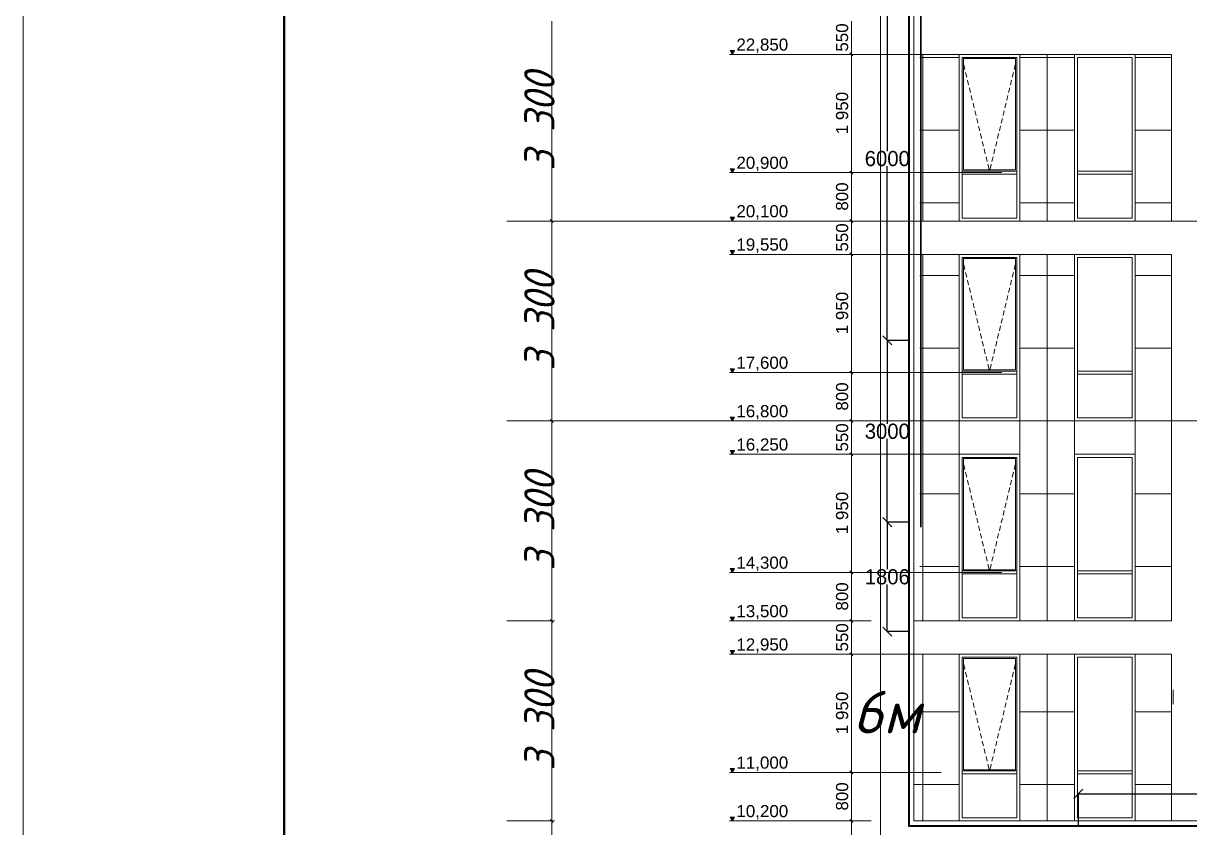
# Model space of a CAD drawing. Header units: millimetres. Extents: x 1499747 to 4230374, y -28481 to 441852.
# Drawn here: x 2684527 to 2703763, y 169373 to 182648 of the extents above; entities that cross this region are included whole.
import ezdxf
from ezdxf.enums import TextEntityAlignment as Align
from ezdxf.xclip import XClip

# ---------------------------------------------------------------- set-up
doc = ezdxf.new("R2010")
doc.units = ezdxf.units.MM
doc.header["$MEASUREMENT"] = 0
doc.header["$XCLIPFRAME"] = 0
doc.layers.add('0_ANNOT_Dimensions', color=7, linetype='Continuous')
for name, color, linetype, lineweight in [('1 Фасад_42_Витражные окна_Ном._пера__1_Ном._пера__7', 7, 'Continuous', 18), ('1 Фасад_42_Витражные окна_Ном._пера__20_Ном._пера__1', 1, 'Continuous', 18), ('1 Фасад_42_Витражные окна_Ном._пера__92_Ном._пера__233', 233, 'Continuous', 18), ('1 Фасад_42_Выступы_Ном._пера__1_Ном._пера__7', 7, 'Continuous', 18), ('1 Фасад_42_Отделка керамика_Ном._пера__1_Ном._пера__7', 7, 'Continuous', 18), ('1 Фасад_42_Размер - ГКЛ перегородки_Ном._пера__5_Ном._пера__5', 5, 'Continuous', 18), ('1 Фасад_42_Размер - Общий_Ном._пера__1_Ном._пера__7', 7, 'Continuous', 18), ('1 Фасад_42_Сетка кладки_Ном._пера__5_Ном._пера__5', 5, 'Continuous', 18), ('1 Фасад_42_Сетка кладки_Ном._пера__62_Ном._пера__253', 252, 'Continuous', 18), ('Кабель 2х6 mm', 150, 'Continuous', 30)]:
    doc.layers.add(name, color=color, linetype=linetype, lineweight=lineweight)
doc.styles.add('СГЕНЕРИР_СТИЛЬ_1', font='')
doc.styles.add('СГЕНЕРИР_СТИЛЬ_2', font='arial.ttf')
doc.styles.add('СПДС', font='isocpeur.ttf', dxfattribs={"width": 0.9})
doc.styles.add('Текст', font='isocpeui.ttf')
doc.styles.get('СГЕНЕРИР_СТИЛЬ_1').set_extended_font_data('GOST Common', italic=True)
doc.dimstyles.get("Standard").update_dxf_attribs({"dimtxt": 0.18, "dimasz": 0.18, "dimexe": 0.18, "dimexo": 0.0625, "dimgap": 0.09, "dimtad": 0, "dimtih": 1, "dimtoh": 1, "dimdec": 4, "dimzin": 0, "dimdsep": 46, "dimtxsty": 'Standard', "dimcen": 0.09, "dimadec": 0, "dimazin": 0, "dimtfac": 1, "dimtdec": 4, "dimtofl": 0, "dimtmove": 0, "dimatfit": 3, "dimfxl": 1, "dimtolj": 1, "dimtzin": 0, "dimarcsym": 0})

# ---------------------------------------------------------------- blocks, each defined once
blk = doc.blocks.new('Чертеж_5_42', base_point=(1557140, 9891))
at = {"layer": '1 Фасад_42_Размер - Общий_Ном._пера__1_Ном._пера__7', "linetype": 'Continuous', "true_color": 0x939598}
for points in [[(1502498, 32741), (1502535, 32804), (1502462, 32804)], [(1502498, 30791), (1502535, 30854), (1502462, 30854)], [(1502498, 29991), (1502535, 30054), (1502462, 30054)], [(1502498, 29441), (1502535, 29504), (1502462, 29504)], [(1502498, 27491), (1502535, 27554), (1502462, 27554)], [(1502498, 26691), (1502535, 26754), (1502462, 26754)], [(1502498, 26141), (1502535, 26204), (1502462, 26204)], [(1502498, 24191), (1502535, 24254), (1502462, 24254)], [(1502498, 23391), (1502535, 23454), (1502462, 23454)], [(1502498, 22841), (1502535, 22904), (1502462, 22904)], [(1502498, 20891), (1502535, 20954), (1502462, 20954)], [(1502498, 20091), (1502535, 20154), (1502462, 20154)]]:
    blk.add_hatch(color=252, dxfattribs=at).paths.add_polyline_path(points)
at = {"layer": '1 Фасад_42_Витражные окна_Ном._пера__1_Ном._пера__7', "color": 252, "linetype": 'Continuous', "true_color": 0x939598}
for p, q in [((1506291, 32391), (1506291, 32691)), ((1506291, 32691), (1506741, 32691)), ((1506311, 32671), (1506311, 30836)), ((1507171, 32671), (1506311, 32671)), ((1506741, 32691), (1507191, 32691)), ((1507171, 30836), (1507171, 32671)), ((1507191, 32391), (1507191, 32691)), ((1508191, 32391), (1508191, 32691)), ((1508191, 32691), (1508641, 32691)), ((1508641, 32691), (1509091, 32691)), ((1509091, 32391), (1509091, 32691)), ((1506291, 30991), (1506291, 32391)), ((1507191, 30991), (1507191, 32391)), ((1508191, 30991), (1508191, 32391)), ((1509091, 30991), (1509091, 32391)), ((1506291, 30816), (1506291, 30991)), ((1507191, 30816), (1507191, 30991)), ((1508191, 30816), (1508191, 30991)), ((1509091, 30816), (1509091, 30991)), ((1506291, 30791), (1506291, 30816)), ((1506741, 30816), (1506291, 30816)), ((1506291, 30766), (1506291, 30791)), ((1506311, 30836), (1507171, 30836)), ((1507191, 30816), (1506741, 30816)), ((1507191, 30791), (1507191, 30816)), ((1507191, 30766), (1507191, 30791)), ((1508191, 30791), (1508191, 30816)), ((1508641, 30816), (1508191, 30816)), ((1508191, 30766), (1508191, 30791)), ((1509091, 30816), (1508641, 30816)), ((1509091, 30791), (1509091, 30816)), ((1509091, 30766), (1509091, 30791)), ((1506291, 30041), (1506291, 30766)), ((1506741, 30766), (1506291, 30766)), ((1507191, 30766), (1506741, 30766)), ((1507191, 30041), (1507191, 30766)), ((1508191, 30041), (1508191, 30766)), ((1508641, 30766), (1508191, 30766)), ((1509091, 30766), (1508641, 30766)), ((1509091, 30041), (1509091, 30766)), ((1506741, 30041), (1506291, 30041)), ((1507191, 30041), (1506741, 30041)), ((1508641, 30041), (1508191, 30041)), ((1509091, 30041), (1508641, 30041)), ((1506291, 29091), (1506291, 29391)), ((1506291, 29391), (1506741, 29391)), ((1506311, 29371), (1506311, 27536)), ((1507171, 29371), (1506311, 29371)), ((1506741, 29391), (1507191, 29391)), ((1507171, 27536), (1507171, 29371)), ((1507191, 29091), (1507191, 29391)), ((1508191, 29091), (1508191, 29391)), ((1508191, 29391), (1508641, 29391)), ((1508641, 29391), (1509091, 29391)), ((1509091, 29091), (1509091, 29391)), ((1506291, 27691), (1506291, 29091)), ((1507191, 27691), (1507191, 29091)), ((1508191, 27691), (1508191, 29091)), ((1509091, 27691), (1509091, 29091)), ((1506291, 27516), (1506291, 27691)), ((1506291, 27491), (1506291, 27516)), ((1506741, 27516), (1506291, 27516)), ((1506311, 27536), (1507171, 27536)), ((1507191, 27516), (1506741, 27516)), ((1507191, 27516), (1507191, 27691)), ((1507191, 27491), (1507191, 27516)), ((1508191, 27516), (1508191, 27691)), ((1508191, 27491), (1508191, 27516)), ((1508641, 27516), (1508191, 27516)), ((1509091, 27516), (1508641, 27516)), ((1509091, 27516), (1509091, 27691)), ((1509091, 27491), (1509091, 27516)), ((1506291, 27466), (1506291, 27491)), ((1506291, 26741), (1506291, 27466)), ((1506741, 27466), (1506291, 27466)), ((1507191, 27466), (1506741, 27466)), ((1507191, 27466), (1507191, 27491)), ((1507191, 26741), (1507191, 27466)), ((1508191, 27466), (1508191, 27491)), ((1508191, 26741), (1508191, 27466)), ((1508641, 27466), (1508191, 27466)), ((1509091, 27466), (1508641, 27466)), ((1509091, 27466), (1509091, 27491)), ((1509091, 26741), (1509091, 27466)), ((1506741, 26741), (1506291, 26741)), ((1507191, 26741), (1506741, 26741)), ((1508641, 26741), (1508191, 26741)), ((1509091, 26741), (1508641, 26741)), ((1506291, 25791), (1506291, 26091)), ((1506291, 26091), (1506741, 26091)), ((1506311, 26071), (1506311, 24236)), ((1507171, 26071), (1506311, 26071)), ((1506741, 26091), (1507191, 26091)), ((1507171, 24236), (1507171, 26071)), ((1507191, 25791), (1507191, 26091)), ((1508191, 25791), (1508191, 26091)), ((1508191, 26091), (1508641, 26091)), ((1508641, 26091), (1509091, 26091)), ((1509091, 25791), (1509091, 26091)), ((1506291, 24391), (1506291, 25791)), ((1507191, 24391), (1507191, 25791)), ((1508191, 24391), (1508191, 25791)), ((1509091, 24391), (1509091, 25791)), ((1506291, 24216), (1506291, 24391)), ((1507191, 24216), (1507191, 24391)), ((1508191, 24216), (1508191, 24391)), ((1509091, 24216), (1509091, 24391)), ((1506291, 24191), (1506291, 24216)), ((1506741, 24216), (1506291, 24216)), ((1506291, 24166), (1506291, 24191)), ((1506291, 23441), (1506291, 24166)), ((1506741, 24166), (1506291, 24166)), ((1506311, 24236), (1507171, 24236)), ((1507191, 24216), (1506741, 24216)), ((1507191, 24166), (1506741, 24166)), ((1507191, 24191), (1507191, 24216)), ((1507191, 24166), (1507191, 24191)), ((1507191, 23441), (1507191, 24166)), ((1508191, 24191), (1508191, 24216)), ((1508641, 24216), (1508191, 24216)), ((1508191, 24166), (1508191, 24191)), ((1508191, 23441), (1508191, 24166)), ((1508641, 24166), (1508191, 24166)), ((1509091, 24216), (1508641, 24216)), ((1509091, 24166), (1508641, 24166)), ((1509091, 24191), (1509091, 24216)), ((1509091, 24166), (1509091, 24191)), ((1509091, 23441), (1509091, 24166)), ((1506741, 23441), (1506291, 23441)), ((1507191, 23441), (1506741, 23441)), ((1508641, 23441), (1508191, 23441)), ((1509091, 23441), (1508641, 23441)), ((1506291, 22491), (1506291, 22791)), ((1506291, 22791), (1506741, 22791)), ((1506311, 22771), (1506311, 20936)), ((1507171, 22771), (1506311, 22771)), ((1506741, 22791), (1507191, 22791)), ((1507171, 20936), (1507171, 22771)), ((1507191, 22491), (1507191, 22791)), ((1508191, 22491), (1508191, 22791)), ((1508191, 22791), (1508641, 22791)), ((1508641, 22791), (1509091, 22791)), ((1509091, 22491), (1509091, 22791)), ((1506291, 21091), (1506291, 22491)), ((1507191, 21091), (1507191, 22491)), ((1508191, 21091), (1508191, 22491)), ((1509091, 21091), (1509091, 22491)), ((1506291, 20916), (1506291, 21091)), ((1507191, 20916), (1507191, 21091)), ((1508191, 20916), (1508191, 21091)), ((1509091, 20916), (1509091, 21091)), ((1506291, 20891), (1506291, 20916)), ((1506741, 20916), (1506291, 20916)), ((1506291, 20866), (1506291, 20891)), ((1506291, 20141), (1506291, 20866)), ((1506741, 20866), (1506291, 20866)), ((1506311, 20936), (1507171, 20936)), ((1507191, 20916), (1506741, 20916)), ((1507191, 20866), (1506741, 20866)), ((1507191, 20891), (1507191, 20916)), ((1507191, 20866), (1507191, 20891)), ((1507191, 20141), (1507191, 20866)), ((1508191, 20891), (1508191, 20916)), ((1508641, 20916), (1508191, 20916)), ((1508191, 20866), (1508191, 20891)), ((1508191, 20141), (1508191, 20866)), ((1508641, 20866), (1508191, 20866)), ((1509091, 20916), (1508641, 20916)), ((1509091, 20866), (1508641, 20866)), ((1509091, 20891), (1509091, 20916)), ((1509091, 20866), (1509091, 20891)), ((1509091, 20141), (1509091, 20866)), ((1506741, 20141), (1506291, 20141)), ((1507191, 20141), (1506741, 20141)), ((1508641, 20141), (1508191, 20141)), ((1509091, 20141), (1508641, 20141))]:
    blk.add_line(p, q, dxfattribs=at)
at = {"layer": '1 Фасад_42_Витражные окна_Ном._пера__20_Ном._пера__1', "color": 252, "linetype": 'Continuous', "true_color": 0x939598}
blk.add_line((1509768, 22255), (1509768, 22019), dxfattribs=at)
at = {"layer": '1 Фасад_42_Витражные окна_Ном._пера__92_Ном._пера__233', "color": 252, "linetype": 'Continuous', "true_color": 0x939598}
for p, q in [((1506317, 32570), (1506335, 32492)), ((1507166, 32570), (1507147, 32492)), ((1506347, 32444), (1506366, 32366)), ((1507135, 32444), (1507116, 32366)), ((1506378, 32317), (1506396, 32239)), ((1506408, 32191), (1506427, 32113)), ((1507074, 32191), (1507055, 32113)), ((1507105, 32317), (1507086, 32239)), ((1506439, 32064), (1506457, 31987)), ((1506469, 31938), (1506488, 31860)), ((1507013, 31938), (1506994, 31860)), ((1507044, 32064), (1507025, 31987)), ((1506500, 31812), (1506518, 31734)), ((1506983, 31812), (1506964, 31734)), ((1506530, 31685), (1506549, 31608)), ((1506561, 31559), (1506579, 31481)), ((1506922, 31559), (1506903, 31481)), ((1506952, 31685), (1506933, 31608)), ((1506591, 31433), (1506610, 31355)), ((1506891, 31433), (1506872, 31355)), ((1506622, 31306), (1506640, 31228)), ((1506652, 31180), (1506671, 31102)), ((1506830, 31180), (1506811, 31102)), ((1506861, 31306), (1506842, 31228)), ((1506683, 31053), (1506701, 30976)), ((1506800, 31053), (1506781, 30976)), ((1506713, 30927), (1506722, 30889)), ((1506722, 30889), (1506735, 30836)), ((1506760, 30889), (1506747, 30836)), ((1506769, 30927), (1506760, 30889)), ((1506317, 29270), (1506335, 29192)), ((1507166, 29270), (1507147, 29192)), ((1506347, 29144), (1506366, 29066)), ((1507135, 29144), (1507116, 29066)), ((1506378, 29017), (1506396, 28939)), ((1506408, 28891), (1506427, 28813)), ((1507074, 28891), (1507055, 28813)), ((1507105, 29017), (1507086, 28939)), ((1506439, 28764), (1506457, 28687)), ((1507044, 28764), (1507025, 28687)), ((1506469, 28638), (1506488, 28560)), ((1506500, 28512), (1506518, 28434)), ((1506983, 28512), (1506964, 28434)), ((1507013, 28638), (1506994, 28560)), ((1506530, 28385), (1506549, 28308)), ((1506952, 28385), (1506933, 28308)), ((1506561, 28259), (1506579, 28181)), ((1506591, 28133), (1506610, 28055)), ((1506891, 28133), (1506872, 28055)), ((1506922, 28259), (1506903, 28181)), ((1506622, 28006), (1506640, 27928)), ((1506861, 28006), (1506842, 27928)), ((1506652, 27880), (1506671, 27802)), ((1506683, 27753), (1506701, 27676)), ((1506800, 27753), (1506781, 27676)), ((1506830, 27880), (1506811, 27802)), ((1506713, 27627), (1506722, 27589)), ((1506722, 27589), (1506735, 27536)), ((1506760, 27589), (1506747, 27536)), ((1506769, 27627), (1506760, 27589)), ((1506317, 25970), (1506335, 25892)), ((1507166, 25970), (1507147, 25892)), ((1506347, 25844), (1506366, 25766)), ((1507135, 25844), (1507116, 25766)), ((1506378, 25717), (1506396, 25639)), ((1506408, 25591), (1506427, 25513)), ((1507074, 25591), (1507055, 25513)), ((1507105, 25717), (1507086, 25639)), ((1506439, 25464), (1506457, 25387)), ((1507044, 25464), (1507025, 25387)), ((1506469, 25338), (1506488, 25260)), ((1506500, 25212), (1506518, 25134)), ((1506983, 25212), (1506964, 25134)), ((1507013, 25338), (1506994, 25260)), ((1506530, 25085), (1506549, 25008)), ((1506952, 25085), (1506933, 25008)), ((1506561, 24959), (1506579, 24881)), ((1506591, 24833), (1506610, 24755)), ((1506891, 24833), (1506872, 24755)), ((1506922, 24959), (1506903, 24881)), ((1506622, 24706), (1506640, 24628)), ((1506861, 24706), (1506842, 24628)), ((1506652, 24580), (1506671, 24502)), ((1506683, 24453), (1506701, 24376)), ((1506800, 24453), (1506781, 24376)), ((1506830, 24580), (1506811, 24502)), ((1506713, 24327), (1506722, 24289)), ((1506722, 24289), (1506735, 24236)), ((1506760, 24289), (1506747, 24236)), ((1506769, 24327), (1506760, 24289)), ((1506317, 22670), (1506335, 22592)), ((1506347, 22544), (1506366, 22466)), ((1507135, 22544), (1507116, 22466)), ((1507166, 22670), (1507147, 22592)), ((1506378, 22417), (1506396, 22339)), ((1507105, 22417), (1507086, 22339)), ((1506408, 22291), (1506427, 22213)), ((1506439, 22164), (1506457, 22087)), ((1507044, 22164), (1507025, 22087)), ((1507074, 22291), (1507055, 22213)), ((1506469, 22038), (1506488, 21960)), ((1507013, 22038), (1506994, 21960)), ((1506500, 21912), (1506518, 21834)), ((1506530, 21785), (1506549, 21708)), ((1506952, 21785), (1506933, 21708)), ((1506983, 21912), (1506964, 21834)), ((1506561, 21659), (1506579, 21581)), ((1506922, 21659), (1506903, 21581)), ((1506591, 21533), (1506610, 21455)), ((1506622, 21406), (1506640, 21328)), ((1506861, 21406), (1506842, 21328)), ((1506891, 21533), (1506872, 21455)), ((1506652, 21280), (1506671, 21202)), ((1506830, 21280), (1506811, 21202)), ((1506683, 21153), (1506701, 21076)), ((1506713, 21027), (1506722, 20989)), ((1506722, 20989), (1506735, 20936)), ((1506760, 20989), (1506747, 20936)), ((1506769, 21027), (1506760, 20989)), ((1506800, 21153), (1506781, 21076))]:
    blk.add_line(p, q, dxfattribs=at)
at = {"layer": '1 Фасад_42_Выступы_Ном._пера__1_Ном._пера__7', "color": 252, "linetype": 'Continuous', "true_color": 0x939598}
for p, q in [((1504940, 19541), (1504940, 46491)), ((1505490, 29991), (1505490, 32741)), ((1505490, 32741), (1509741, 32741)), ((1509741, 29991), (1509741, 32741)), ((1505490, 29991), (1509741, 29991)), ((1505490, 23391), (1505490, 29441)), ((1505490, 29441), (1509741, 29441)), ((1509741, 23391), (1509741, 29441)), ((1505490, 23391), (1509741, 23391)), ((1505490, 20091), (1505490, 22841)), ((1505490, 22841), (1509741, 22841)), ((1509741, 20091), (1509741, 22841)), ((1505490, 20091), (1509741, 20091))]:
    blk.add_line(p, q, dxfattribs=at)
at = {"layer": '1 Фасад_42_Отделка керамика_Ном._пера__1_Ном._пера__7', "color": 252, "linetype": 'Continuous', "true_color": 0x939598}
for p, q in [((1507241, 32741), (1507241, 29991)), ((1508141, 29991), (1508141, 32741)), ((1509141, 32741), (1509141, 29991)), ((1507241, 29441), (1507241, 26691)), ((1508141, 26691), (1508141, 29441)), ((1509141, 29441), (1509141, 26691)), ((1507241, 26691), (1506241, 26691)), ((1509141, 26691), (1508141, 26691)), ((1506241, 26141), (1507241, 26141)), ((1507241, 26141), (1507241, 23391)), ((1508141, 26141), (1509141, 26141)), ((1508141, 23391), (1508141, 26141)), ((1509141, 26141), (1509141, 23391)), ((1507241, 22841), (1507241, 20091)), ((1508141, 20091), (1508141, 22841)), ((1509141, 22841), (1509141, 20091))]:
    blk.add_line(p, q, dxfattribs=at)
at = {"layer": '1 Фасад_42_Размер - ГКЛ перегородки_Ном._пера__5_Ном._пера__5', "color": 252, "linetype": 'Continuous', "true_color": 0x939598}
for p, q in [((1499521, 29991), (1499521, 33291)), ((1499496, 30016), (1499546, 29966)), ((1499496, 30016), (1499546, 29966)), ((1499568, 29991), (1498778, 29991)), ((1499568, 29991), (1498778, 29991)), ((1499521, 26691), (1499521, 29991)), ((1499568, 26691), (1498778, 26691)), ((1499568, 26691), (1498778, 26691)), ((1499496, 26716), (1499546, 26666)), ((1499496, 26716), (1499546, 26666)), ((1499521, 23391), (1499521, 26691)), ((1499568, 23391), (1498778, 23391)), ((1499568, 23391), (1498778, 23391)), ((1499496, 23416), (1499546, 23366)), ((1499496, 23416), (1499546, 23366)), ((1499521, 20091), (1499521, 23391)), ((1499568, 20091), (1498778, 20091)), ((1499568, 20091), (1498778, 20091)), ((1499496, 20116), (1499546, 20066)), ((1499496, 20116), (1499546, 20066)), ((1499521, 15141), (1499521, 20091))]:
    blk.add_line(p, q, dxfattribs=at)
at = {"layer": '1 Фасад_42_Размер - Общий_Ном._пера__1_Ном._пера__7', "color": 252, "linetype": 'Continuous', "true_color": 0x939598}
for p, q in [((1504463, 32741), (1504463, 33291)), ((1502498, 32741), (1502452, 32741)), ((1502498, 32741), (1502462, 32804)), ((1502462, 32804), (1502535, 32804)), ((1502535, 32804), (1502498, 32741)), ((1502498, 32741), (1506941, 32741)), ((1506941, 32741), (1504416, 32741)), ((1506941, 32741), (1504416, 32741)), ((1504438, 32766), (1504488, 32716)), ((1504438, 32766), (1504488, 32716)), ((1504463, 30791), (1504463, 32741)), ((1502498, 30791), (1502452, 30791)), ((1502498, 30791), (1502462, 30854)), ((1502462, 30854), (1502535, 30854)), ((1502535, 30854), (1502498, 30791)), ((1502498, 30791), (1506941, 30791)), ((1506941, 30791), (1504416, 30791)), ((1506941, 30791), (1504416, 30791)), ((1504438, 30816), (1504488, 30766)), ((1504438, 30816), (1504488, 30766)), ((1504463, 29991), (1504463, 30791)), ((1502498, 29991), (1502462, 30054)), ((1502462, 30054), (1502535, 30054)), ((1502535, 30054), (1502498, 29991)), ((1504438, 30016), (1504488, 29966)), ((1504438, 30016), (1504488, 29966)), ((1502498, 29991), (1502452, 29991)), ((1502498, 29991), (1504790, 29991)), ((1504790, 29991), (1504416, 29991)), ((1504790, 29991), (1504416, 29991)), ((1504463, 29441), (1504463, 29991)), ((1502498, 29441), (1502452, 29441)), ((1502498, 29441), (1502462, 29504)), ((1502462, 29504), (1502535, 29504)), ((1502535, 29504), (1502498, 29441)), ((1502498, 29441), (1506941, 29441)), ((1506941, 29441), (1504416, 29441)), ((1506941, 29441), (1504416, 29441)), ((1504438, 29466), (1504488, 29416)), ((1504438, 29466), (1504488, 29416)), ((1504463, 27491), (1504463, 29441)), ((1502498, 27491), (1502462, 27554)), ((1502462, 27554), (1502535, 27554)), ((1502535, 27554), (1502498, 27491)), ((1504438, 27516), (1504488, 27466)), ((1504438, 27516), (1504488, 27466)), ((1502498, 27491), (1502452, 27491)), ((1502498, 27491), (1506941, 27491)), ((1506941, 27491), (1504416, 27491)), ((1506941, 27491), (1504416, 27491)), ((1504463, 26691), (1504463, 27491)), ((1502498, 26691), (1502462, 26754)), ((1502462, 26754), (1502535, 26754)), ((1502535, 26754), (1502498, 26691)), ((1502498, 26691), (1502452, 26691)), ((1502498, 26691), (1504790, 26691)), ((1504790, 26691), (1504416, 26691)), ((1504790, 26691), (1504416, 26691)), ((1504438, 26716), (1504488, 26666)), ((1504438, 26716), (1504488, 26666)), ((1504463, 26141), (1504463, 26691)), ((1502498, 26141), (1502462, 26204)), ((1502462, 26204), (1502535, 26204)), ((1502535, 26204), (1502498, 26141)), ((1504438, 26166), (1504488, 26116)), ((1504438, 26166), (1504488, 26116)), ((1502498, 26141), (1502452, 26141)), ((1502498, 26141), (1505941, 26141)), ((1506941, 26141), (1504416, 26141)), ((1506941, 26141), (1504416, 26141)), ((1504463, 24191), (1504463, 26141)), ((1502498, 24191), (1502462, 24254)), ((1502462, 24254), (1502535, 24254)), ((1502535, 24254), (1502498, 24191)), ((1502498, 24191), (1502452, 24191)), ((1502498, 24191), (1505941, 24191)), ((1506941, 24191), (1504416, 24191)), ((1506941, 24191), (1504416, 24191)), ((1504438, 24216), (1504488, 24166)), ((1504438, 24216), (1504488, 24166)), ((1504463, 23391), (1504463, 24191)), ((1502498, 23391), (1502452, 23391)), ((1502498, 23391), (1502462, 23454)), ((1502462, 23454), (1502535, 23454)), ((1502535, 23454), (1502498, 23391)), ((1502498, 23391), (1504790, 23391)), ((1504790, 23391), (1504416, 23391)), ((1504790, 23391), (1504416, 23391)), ((1504438, 23416), (1504488, 23366)), ((1504438, 23416), (1504488, 23366)), ((1504463, 22841), (1504463, 23391)), ((1502498, 22841), (1502462, 22904)), ((1502462, 22904), (1502535, 22904)), ((1502535, 22904), (1502498, 22841)), ((1502498, 22841), (1502452, 22841)), ((1502498, 22841), (1505941, 22841)), ((1505941, 22841), (1504416, 22841)), ((1505941, 22841), (1504416, 22841)), ((1504438, 22866), (1504488, 22816)), ((1504438, 22866), (1504488, 22816)), ((1504463, 20891), (1504463, 22841)), ((1502498, 20891), (1502452, 20891)), ((1502498, 20891), (1502462, 20954)), ((1502462, 20954), (1502535, 20954)), ((1502535, 20954), (1502498, 20891)), ((1502498, 20891), (1505941, 20891)), ((1505941, 20891), (1504416, 20891)), ((1505941, 20891), (1504416, 20891)), ((1504438, 20916), (1504488, 20866)), ((1504438, 20916), (1504488, 20866)), ((1504463, 20091), (1504463, 20891)), ((1502498, 20091), (1502452, 20091)), ((1502498, 20091), (1502462, 20154)), ((1502462, 20154), (1502535, 20154)), ((1502535, 20154), (1502498, 20091)), ((1502498, 20091), (1504790, 20091)), ((1504790, 20091), (1504416, 20091)), ((1504790, 20091), (1504416, 20091)), ((1504438, 20116), (1504488, 20066)), ((1504438, 20116), (1504488, 20066)), ((1504463, 19091), (1504463, 20091))]:
    blk.add_line(p, q, dxfattribs=at)
at = {"layer": '1 Фасад_42_Сетка кладки_Ном._пера__5_Ном._пера__5', "color": 252, "linetype": 'Continuous', "true_color": 0x939598}
for p, q in [((1529845, 29991), (1498778, 29991)), ((1529845, 29991), (1498778, 29991)), ((1529845, 26691), (1498778, 26691)), ((1529845, 26691), (1498778, 26691))]:
    blk.add_line(p, q, dxfattribs=at)
at = {"layer": '1 Фасад_42_Сетка кладки_Ном._пера__62_Ном._пера__253', "color": 252, "linetype": 'Continuous', "true_color": 0x939598}
for p, q in [((1505640, 32741), (1505640, 29991)), ((1506241, 32741), (1506241, 29991)), ((1507240, 32741), (1507240, 29991)), ((1507691, 32741), (1507691, 29991)), ((1508141, 32741), (1508141, 29991)), ((1509140, 32741), (1509140, 29991)), ((1506241, 32691), (1505590, 32691)), ((1507241, 32691), (1508141, 32691)), ((1509140, 32691), (1509141, 32691)), ((1509141, 32691), (1509741, 32691)), ((1506241, 31491), (1505590, 31491)), ((1507241, 31491), (1508141, 31491)), ((1509140, 31491), (1509141, 31491)), ((1509141, 31491), (1509741, 31491)), ((1506241, 30291), (1505590, 30291)), ((1507241, 30291), (1508141, 30291)), ((1509140, 30291), (1509141, 30291)), ((1509141, 30291), (1509741, 30291)), ((1505640, 29441), (1505640, 23391)), ((1506241, 29441), (1506241, 26691)), ((1507240, 29441), (1507240, 26691)), ((1507691, 29441), (1507691, 23391)), ((1508141, 29441), (1508141, 26691)), ((1509140, 29441), (1509140, 26691)), ((1506241, 29091), (1505590, 29091)), ((1507241, 29091), (1508141, 29091)), ((1509140, 29091), (1509141, 29091)), ((1509141, 29091), (1509741, 29091)), ((1506241, 27891), (1505590, 27891)), ((1507241, 27891), (1508141, 27891)), ((1509140, 27891), (1509141, 27891)), ((1509141, 27891), (1509741, 27891)), ((1506241, 26691), (1505590, 26691)), ((1506241, 26691), (1506241, 26141)), ((1507240, 26691), (1507240, 26141)), ((1507241, 26691), (1508141, 26691)), ((1508141, 26691), (1508141, 26141)), ((1509140, 26691), (1509140, 26141)), ((1509140, 26691), (1509741, 26691)), ((1506241, 26141), (1506241, 23391)), ((1507240, 26141), (1507240, 23391)), ((1508141, 26141), (1508141, 23391)), ((1509140, 26141), (1509140, 23391)), ((1506241, 25491), (1505590, 25491)), ((1507241, 25491), (1508141, 25491)), ((1509140, 25491), (1509141, 25491)), ((1509141, 25491), (1509741, 25491)), ((1506241, 24291), (1505590, 24291)), ((1507241, 24291), (1508141, 24291)), ((1509140, 24291), (1509141, 24291)), ((1509141, 24291), (1509741, 24291)), ((1505640, 22841), (1505640, 20091)), ((1506241, 22841), (1506241, 20091)), ((1507240, 22841), (1507240, 20091)), ((1507691, 22841), (1507691, 20091)), ((1508141, 22841), (1508141, 20091)), ((1509140, 22841), (1509140, 20091)), ((1506241, 21891), (1505490, 21891)), ((1507241, 21891), (1508141, 21891)), ((1509140, 21891), (1509141, 21891)), ((1509141, 21891), (1509741, 21891)), ((1506241, 20691), (1505490, 20691)), ((1507241, 20691), (1508141, 20691)), ((1509140, 20691), (1509141, 20691)), ((1509141, 20691), (1509741, 20691))]:
    blk.add_line(p, q, dxfattribs=at)
at = {"layer": '1 Фасад_42_Размер - ГКЛ перегородки_Ном._пера__5_Ном._пера__5', "color": 252, "linetype": 'Continuous', "true_color": 0x939598, "char_height": 500, "attachment_point": 7, "rotation": 90, "style": 'СГЕНЕРИР_СТИЛЬ_1'}
for insert in [(1499567, 30822), (1499567, 27522), (1499567, 24222), (1499567, 20922)]:
    blk.add_mtext('\\A1;{\\pql;\\fGOST Common|b0|i1|c204|p0;\\W1.000000;3\xa0300}', dxfattribs=dict(at, insert=insert))
at = {"layer": '1 Фасад_42_Размер - Общий_Ном._пера__1_Ном._пера__7', "color": 252, "linetype": 'Continuous', "true_color": 0x939598, "char_height": 200, "attachment_point": 7, "rotation": 90, "style": 'СГЕНЕРИР_СТИЛЬ_2'}
for s, insert in [('\\A1;{\\pql;\\fArial|b0|i0|c204|p0;\\W1.000000;550}', (1504411, 32787)), ('\\A1;{\\pql;\\fArial|b0|i0|c204|p0;\\W1.000000;1\xa0950}', (1504411, 31423)), ('\\A1;{\\pql;\\fArial|b0|i0|c204|p0;\\W1.000000;800}', (1504411, 30162)), ('\\A1;{\\pql;\\fArial|b0|i0|c204|p0;\\W1.000000;550}', (1504411, 29487)), ('\\A1;{\\pql;\\fArial|b0|i0|c204|p0;\\W1.000000;1\xa0950}', (1504411, 28123)), ('\\A1;{\\pql;\\fArial|b0|i0|c204|p0;\\W1.000000;800}', (1504411, 26862)), ('\\A1;{\\pql;\\fArial|b0|i0|c204|p0;\\W1.000000;550}', (1504411, 26187)), ('\\A1;{\\pql;\\fArial|b0|i0|c204|p0;\\W1.000000;1\xa0950}', (1504411, 24823)), ('\\A1;{\\pql;\\fArial|b0|i0|c204|p0;\\W1.000000;800}', (1504411, 23562)), ('\\A1;{\\pql;\\fArial|b0|i0|c204|p0;\\W1.000000;550}', (1504411, 22887)), ('\\A1;{\\pql;\\fArial|b0|i0|c204|p0;\\W1.000000;1\xa0950}', (1504411, 21523)), ('\\A1;{\\pql;\\fArial|b0|i0|c204|p0;\\W1.000000;800}', (1504411, 20262))]:
    blk.add_mtext(s, dxfattribs=dict(at, insert=insert))
at = {"layer": '1 Фасад_42_Размер - Общий_Ном._пера__1_Ном._пера__7', "color": 252, "linetype": 'Continuous', "true_color": 0x939598, "char_height": 200, "attachment_point": 7, "style": 'СГЕНЕРИР_СТИЛЬ_2'}
for s, insert in [('\\A1;{\\pql;\\fArial|b0|i0|c204|p0;\\W1.000000;22,850}', (1502566, 32766)), ('\\A1;{\\pql;\\fArial|b0|i0|c204|p0;\\W1.000000;20,900}', (1502566, 30816)), ('\\A1;{\\pql;\\fArial|b0|i0|c204|p0;\\W1.000000;20,100}', (1502566, 30016)), ('\\A1;{\\pql;\\fArial|b0|i0|c204|p0;\\W1.000000;19,550}', (1502566, 29466)), ('\\A1;{\\pql;\\fArial|b0|i0|c204|p0;\\W1.000000;17,600}', (1502566, 27516)), ('\\A1;{\\pql;\\fArial|b0|i0|c204|p0;\\W1.000000;16,800}', (1502566, 26716)), ('\\A1;{\\pql;\\fArial|b0|i0|c204|p0;\\W1.000000;16,250}', (1502566, 26166)), ('\\A1;{\\pql;\\fArial|b0|i0|c204|p0;\\W1.000000;14,300}', (1502566, 24216)), ('\\A1;{\\pql;\\fArial|b0|i0|c204|p0;\\W1.000000;13,500}', (1502566, 23416)), ('\\A1;{\\pql;\\fArial|b0|i0|c204|p0;\\W1.000000;12,950}', (1502566, 22866)), ('\\A1;{\\pql;\\fArial|b0|i0|c204|p0;\\W1.000000;11,000}', (1502566, 20916)), ('\\A1;{\\pql;\\fArial|b0|i0|c204|p0;\\W1.000000;10,200}', (1502566, 20116))]:
    blk.add_mtext(s, dxfattribs=dict(at, insert=insert))
blk = doc.blocks.new('_Oblique')
at = {"color": 0, "linetype": 'ByBlock', "lineweight": -2}
blk.add_line((-0.5, -0.5), (0.5, 0.5), dxfattribs=at)
blk = doc.blocks.new('*D579')
at = {"layer": '0_ANNOT_Dimensions', "color": 0, "lineweight": -2, "transparency": 16777216}
for p, q in [((2699131, 183414), (2698776, 183414)), ((2698776, 183414), (2698776, 180540)), ((2698776, 177414), (2698776, 180289)), ((2699131, 177414), (2698776, 177414))]:
    blk.add_line(p, q, dxfattribs=at)
at = {"layer": 'Defpoints', "color": 0, "lineweight": 30, "transparency": 16777216}
for p in [(2699132, 183414), (2698776, 177414), (2699132, 177414)]:
    blk.add_point(p, dxfattribs=at)
at = {"layer": '0_ANNOT_Dimensions', "color": 0, "lineweight": -2, "transparency": 16777216, "xscale": 150, "yscale": 150, "zscale": 150}
for p, rotation in [((2698776, 183414), 90), ((2698776, 177414), 270)]:
    blk.add_blockref('_Oblique', p, dxfattribs=dict(at, rotation=rotation))
at = {"layer": '0_ANNOT_Dimensions', "color": 0, "lineweight": 25, "transparency": 16777216, "insert": (2698776, 180414), "char_height": 250, "attachment_point": 5}
blk.add_mtext('\\A1;6000', dxfattribs=at)
blk = doc.blocks.new('*D580')
at = {"layer": '0_ANNOT_Dimensions', "color": 0, "lineweight": -2, "transparency": 16777216}
for p, q in [((2699131, 177414), (2698776, 177414)), ((2698776, 177414), (2698776, 176040)), ((2698776, 174414), (2698776, 175789)), ((2699131, 174414), (2698776, 174414))]:
    blk.add_line(p, q, dxfattribs=at)
at = {"layer": 'Defpoints', "color": 0, "lineweight": 30, "transparency": 16777216}
for p in [(2699132, 177414), (2698776, 174414), (2699132, 174414)]:
    blk.add_point(p, dxfattribs=at)
at = {"layer": '0_ANNOT_Dimensions', "color": 0, "lineweight": -2, "transparency": 16777216, "xscale": 150, "yscale": 150, "zscale": 150}
for p, rotation in [((2698776, 177414), 90), ((2698776, 174414), 270)]:
    blk.add_blockref('_Oblique', p, dxfattribs=dict(at, rotation=rotation))
at = {"layer": '0_ANNOT_Dimensions', "color": 0, "lineweight": 25, "transparency": 16777216, "insert": (2698776, 175914), "char_height": 250, "attachment_point": 5}
blk.add_mtext('\\A1;3000', dxfattribs=at)
blk = doc.blocks.new('*D551')
at = {"layer": '0_ANNOT_Dimensions', "color": 0, "lineweight": -2, "transparency": 16777216}
for p, q in [((2701927, 169404), (2701927, 169931)), ((2701927, 169931), (2704531, 169931)), ((2707927, 169931), (2705323, 169931)), ((2707927, 169404), (2707927, 169931))]:
    blk.add_line(p, q, dxfattribs=at)
at = {"layer": 'Defpoints', "color": 0, "lineweight": 30, "transparency": 16777216}
for p in [(2707927, 169931), (2701927, 169404), (2707927, 169404)]:
    blk.add_point(p, dxfattribs=at)
at = {"layer": '0_ANNOT_Dimensions', "color": 0, "lineweight": -2, "transparency": 16777216, "xscale": 150, "yscale": 150, "zscale": 150, "rotation": 180}
blk.add_blockref('_Oblique', (2701927, 169931), dxfattribs=at)
at = {"layer": '0_ANNOT_Dimensions', "color": 0, "lineweight": -2, "transparency": 16777216, "xscale": 150, "yscale": 150, "zscale": 150}
blk.add_blockref('_Oblique', (2707927, 169931), dxfattribs=at)
at = {"layer": '0_ANNOT_Dimensions', "color": 0, "lineweight": 25, "transparency": 16777216, "insert": (2704927, 169931), "char_height": 250, "attachment_point": 5}
blk.add_mtext('\\A1;6000', dxfattribs=at)
blk = doc.blocks.new('*D552')
at = {"layer": '0_ANNOT_Dimensions', "color": 0, "lineweight": -2, "transparency": 16777216}
for p, q in [((2699131, 174414), (2698776, 174414)), ((2698776, 174414), (2698776, 173637)), ((2698776, 172609), (2698776, 173386)), ((2699131, 172609), (2698776, 172609))]:
    blk.add_line(p, q, dxfattribs=at)
at = {"layer": 'Defpoints', "color": 0, "lineweight": 30, "transparency": 16777216}
for p in [(2699132, 174414), (2698776, 172609), (2699132, 172609)]:
    blk.add_point(p, dxfattribs=at)
at = {"layer": '0_ANNOT_Dimensions', "color": 0, "lineweight": -2, "transparency": 16777216, "xscale": 150, "yscale": 150, "zscale": 150}
for p, rotation in [((2698776, 174414), 90), ((2698776, 172609), 270)]:
    blk.add_blockref('_Oblique', p, dxfattribs=dict(at, rotation=rotation))
at = {"layer": '0_ANNOT_Dimensions', "color": 0, "lineweight": 25, "transparency": 16777216, "insert": (2698776, 173512), "char_height": 250, "attachment_point": 5}
blk.add_mtext('\\A1;1806', dxfattribs=at)
blk = doc.blocks.new('*U32')
at = {"lineweight": 0}
blk.add_lwpolyline([(-415, -5), (5, -5), (5, 292), (-415, 292)], close=True, dxfattribs=at)
at = {"color": 0, "linetype": 'Continuous', "lineweight": 50}
blk.add_lwpolyline([(-395, 287), (0, 287), (0, 0), (-395, 0)], close=True, dxfattribs=at)
at = {"style": 'СПДС'}
for tag, p in [('ШИФР_ПРОЕКТА_ЛИСТ2', (-65, 7.5)), ('ЛИСТ_второй', (-5, 5))]:
    blk.add_attdef(tag, text='', height=2.5, dxfattribs=at).set_placement(p, align=Align.MIDDLE_CENTER)

msp = doc.modelspace()

# ---------------------------------------------------------------- block references
at = {"layer": 'Кабель 2х6 mm', "lineweight": 35}
ref = msp.add_blockref('Чертеж_5_42', (2750861.57013, 159284.39347), dxfattribs=at)
XClip(ref).set_block_clipping_path([(1496000, -1299.0576434789), (1580000, 60181.6414690267)])

# ---------------------------------------------------------------- next in the draw order: linework, layer by layer
msp.add_lwpolyline([(2699330.45666, 204734.31515), (2699330.45666, 174334.28309)], dxfattribs=at)
at = {"layer": 'Кабель 2х6 mm', "lineweight": 30}
for points in [[(2699131.52896, 195414.43262), (2699131.52896, 174414.43262)], [(2713927.3421, 169404.39347), (2699131.52896, 169404.39347), (2699131.52896, 174414.43262)]]:
    msp.add_lwpolyline(points, dxfattribs=at)
at = {"layer": 'Кабель 2х6 mm', "color": 18, "lineweight": 20, "true_color": 0x000000}
msp.add_lwpolyline([(2699211.56811, 195334.39347), (2722361.57012, 195334.39347), (2722361.57012, 169484.39347), (2699211.56811, 169484.39347)], close=True, dxfattribs=at)
at = {"layer": 'Кабель 2х6 mm', "color": 219, "lineweight": 40, "true_color": 0x642165}
msp.add_lwpolyline([(2699131.52896, 183414.43262), (2699131.52896, 177414.43262)], dxfattribs=at)
at = {"layer": 'Кабель 2х6 mm', "color": 9, "lineweight": 40, "true_color": 0xd19cc7}
msp.add_lwpolyline([(2699131.52896, 177414.43262), (2699131.52896, 174414.43262)], dxfattribs=at)
at = {"layer": 'Кабель 2х6 mm', "color": 11, "lineweight": 40, "true_color": 0xf27172}
for points in [[(2699131.52896, 174414.43262), (2699131.52896, 172608.58037)], [(2701927.3421, 169404.39347), (2707927.3421, 169404.39347)]]:
    msp.add_lwpolyline(points, dxfattribs=at)
at = {"layer": 'Кабель 2х6 mm', "color": 244, "lineweight": 40, "true_color": 0x991b1e}
msp.add_lwpolyline([(2699131.52896, 172608.58037), (2699131.52896, 169404.39347), (2701927.3421, 169404.39347)], dxfattribs=at)

# ---------------------------------------------------------------- next in the draw order: block references
at = {"lineweight": 0, "xscale": 215.0767254341117, "yscale": 215.0767254341117, "zscale": 215.0767254341117}
msp.add_blockref('*U32', (2773783.62273, 147650.01313), dxfattribs=at)

# ---------------------------------------------------------------- next in the draw order: texts
at = {"color": 18, "lineweight": 50, "true_color": 0x000000, "insert": (2698202.06046, 171629.6742), "char_height": 700, "width": 12874.2351114, "attachment_point": 1, "style": 'Текст'}
msp.add_mtext('6м', dxfattribs=at)

# ---------------------------------------------------------------- next in the draw order: dimensions: what is measured, and where the dimension line sits
at = {"layer": '0_ANNOT_Dimensions', "lineweight": 25}
for base, p1, p2, picture, middle in [((2698775.71719, 177414.43262), (2699131.52896, 183414.47177), (2699131.52896, 177414.43262), '*D579', (2698775.71719, 180414.45219)), ((2698775.71719, 174414.43262), (2699131.52896, 177414.47177), (2699131.52896, 174414.43262), '*D580', (2698775.71719, 175914.45219)), ((2698775.71719, 172608.58037), (2699131.52896, 174414.43262), (2699131.52896, 172608.58037), '*D552', (2698775.71719, 173511.50649))]:
    dim = msp.add_linear_dim(base=base, p1=p1, p2=p2, angle=90, dimstyle='Standard', override={"dimtxt": 250, "dimasz": 150, "dimdec": 0, "dimblk1": 'Oblique', "dimblk2": 'Oblique', "dimsah": 1}, dxfattribs=at)
    dim.commit()
    dim.dimension.update_dxf_attribs({"geometry": picture, "text_midpoint": middle})
dim = msp.add_linear_dim(base=(2707927.3421, 169930.96464), p1=(2701927.3421, 169404.39347), p2=(2707927.3421, 169404.39347), dimstyle='Standard', override={"dimtxt": 250, "dimasz": 150, "dimdec": 0, "dimblk1": 'Oblique', "dimblk2": 'Oblique', "dimsah": 1}, dxfattribs=at)
dim.commit()
dim.dimension.update_dxf_attribs({"geometry": '*D551', "text_midpoint": (2704927.3421, 169930.96464)})

doc.saveas('drawing.dxf')
